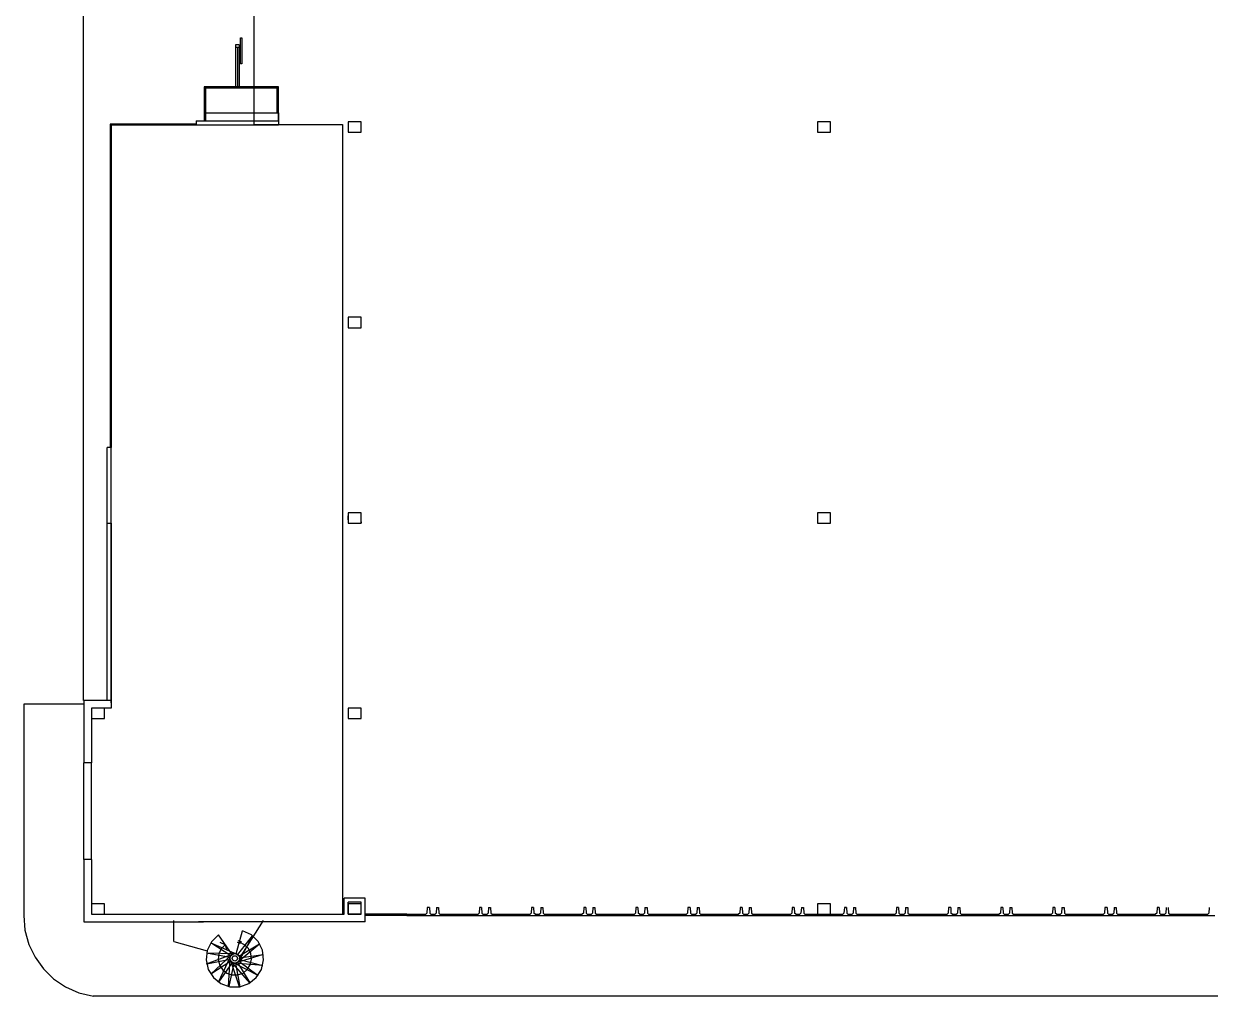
# Model space of a CAD drawing. Header units: metres. Extents: x 2 to 323, y -2 to 254.
# Drawn here: x 64.6 to 110.12, y 34.21 to 71.52 of the extents above; entities that cross this region are included whole.
import ezdxf

# ---------------------------------------------------------------- set-up
doc = ezdxf.new("R2010")
doc.units = ezdxf.units.M
doc.layers.add('REFERENCIA', color=7, linetype='Continuous')

msp = doc.modelspace()

# ---------------------------------------------------------------- linework, layer by layer
at = {"layer": 'REFERENCIA'}
for p, q in [((66.883, 45.561), (66.883, 119.575)), ((72.718, 70.708), (72.718, 69.101)), ((72.868, 70.708), (72.718, 70.708)), ((72.718, 70.708), (72.718, 69.101)), ((72.868, 70.708), (72.718, 70.708)), ((72.868, 70.608), (72.718, 70.608)), ((72.868, 70.608), (72.718, 70.608)), ((72.793, 70.608), (72.793, 69.101)), ((72.793, 70.608), (72.793, 69.101)), ((72.868, 70.708), (72.868, 69.101)), ((72.868, 70.708), (72.868, 69.101)), ((72.718, 69.236), (72.718, 69.101)), ((72.718, 69.236), (72.718, 69.101)), ((72.868, 69.236), (72.868, 69.101)), ((72.868, 69.236), (72.868, 69.101)), ((74.368, 69.101), (71.518, 69.101)), ((74.368, 69.101), (71.518, 69.101)), ((71.518, 69.101), (71.518, 67.801)), ((74.368, 69.101), (71.518, 69.101)), ((74.368, 69.101), (71.518, 69.101)), ((71.518, 69.101), (71.518, 67.801)), ((74.368, 69.101), (71.518, 69.101)), ((74.368, 69.101), (71.518, 69.101)), ((74.368, 69.101), (71.518, 69.101)), ((74.368, 69.101), (71.518, 69.101)), ((71.518, 69.101), (71.518, 67.801)), ((74.368, 69.051), (71.518, 69.051)), ((74.368, 69.051), (71.518, 69.051)), ((74.318, 69.051), (71.518, 69.051)), ((74.318, 69.051), (71.518, 69.051)), ((74.368, 69.051), (71.518, 69.051)), ((74.318, 69.051), (71.568, 69.051)), ((71.568, 69.051), (71.568, 67.801)), ((74.318, 69.051), (71.568, 69.051)), ((71.568, 69.051), (71.568, 67.801)), ((74.318, 69.051), (71.568, 69.051)), ((71.568, 69.051), (71.568, 67.801)), ((72.793, 69.136), (72.793, 69.101)), ((72.793, 69.136), (72.793, 69.101)), ((74.318, 68.101), (74.318, 69.051)), ((74.318, 68.101), (74.318, 69.051)), ((74.318, 68.101), (74.318, 69.051)), ((74.318, 68.101), (74.318, 69.051)), ((74.318, 68.101), (74.318, 69.051)), ((74.318, 68.101), (74.318, 69.051)), ((74.368, 67.801), (74.368, 69.101)), ((74.368, 67.801), (74.368, 69.101)), ((74.368, 67.801), (74.368, 69.101)), ((74.368, 67.801), (74.368, 69.101)), ((74.368, 67.801), (74.368, 69.101)), ((74.368, 67.801), (74.368, 69.101)), ((71.518, 68.101), (74.368, 68.101)), ((71.518, 68.101), (74.368, 68.101)), ((71.568, 68.101), (74.368, 68.101)), ((74.368, 68.101), (74.368, 67.801)), ((74.368, 68.101), (74.368, 67.801)), ((74.368, 68.101), (74.368, 67.801)), ((71.218, 67.801), (74.368, 67.801)), ((71.218, 67.801), (74.368, 67.801)), ((71.218, 67.801), (74.368, 67.801)), ((71.218, 67.801), (71.218, 67.636)), ((74.368, 67.636), (71.218, 67.636)), ((74.368, 67.636), (71.218, 67.636)), ((71.368, 67.636), (71.218, 67.636)), ((74.368, 67.636), (71.218, 67.636)), ((74.368, 67.636), (71.218, 67.636)), ((71.368, 67.636), (71.218, 67.636)), ((74.368, 67.636), (71.218, 67.636)), ((72.868, 67.636), (72.718, 67.636)), ((72.868, 67.636), (72.718, 67.636)), ((73.424, 67.661), (76.824, 67.661)), ((74.368, 67.801), (74.368, 67.636)), ((74.368, 67.801), (74.368, 67.636)), ((74.368, 67.801), (74.368, 67.636)), ((67.796, 52.361), (67.796, 55.261)), ((67.946, 55.261), (67.796, 55.261)), ((67.796, 52.361), (67.796, 55.261)), ((67.946, 55.261), (67.796, 55.261)), ((67.796, 52.361), (67.796, 55.261)), ((67.946, 55.261), (67.796, 55.261)), ((67.796, 52.361), (67.796, 55.261)), ((67.946, 55.261), (67.796, 55.261)), ((67.946, 52.461), (67.946, 55.261)), ((67.946, 52.361), (67.946, 55.261)), ((67.946, 52.461), (67.946, 55.261)), ((67.946, 52.461), (67.946, 55.261)), ((67.796, 52.361), (67.795, 53.161)), ((67.796, 52.361), (67.795, 53.161)), ((67.796, 52.361), (67.795, 53.161)), ((67.796, 52.361), (67.795, 53.161)), ((67.796, 52.361), (67.795, 53.161)), ((67.796, 52.361), (67.795, 53.161)), ((67.796, 52.361), (67.795, 53.161)), ((67.796, 52.361), (67.795, 53.161)), ((67.796, 52.461), (67.796, 53.161)), ((67.796, 52.461), (67.796, 53.161)), ((67.796, 52.461), (67.796, 53.161)), ((67.796, 52.461), (67.796, 53.161)), ((67.796, 52.461), (67.796, 53.161)), ((67.796, 52.461), (67.796, 53.161)), ((67.796, 52.461), (67.796, 53.161)), ((67.796, 52.461), (67.796, 53.161)), ((67.946, 52.461), (67.946, 53.161)), ((67.946, 52.461), (67.946, 53.161)), ((67.946, 52.461), (67.946, 53.161)), ((67.946, 52.461), (67.946, 53.161)), ((67.946, 52.461), (67.946, 53.161)), ((67.946, 52.461), (67.946, 53.161)), ((67.946, 52.461), (67.946, 53.161)), ((67.946, 52.461), (67.946, 53.161)), ((67.946, 52.461), (67.946, 53.161)), ((67.946, 52.461), (67.946, 53.161)), ((67.946, 52.461), (67.946, 53.161)), ((67.946, 52.461), (67.946, 53.161)), ((67.946, 52.461), (67.946, 53.161)), ((67.946, 52.461), (67.946, 53.161)), ((67.946, 52.461), (67.946, 53.161)), ((67.946, 52.461), (67.946, 53.161)), ((67.796, 45.561), (67.796, 52.361)), ((67.796, 45.561), (67.796, 52.361)), ((67.946, 45.561), (67.946, 52.361)), ((67.946, 45.561), (67.946, 52.361)), ((77.046, 52.486), (77.046, 52.636)), ((77.046, 52.486), (77.046, 52.636)), ((77.546, 52.411), (77.546, 52.361)), ((67.946, 45.461), (67.946, 51.35)), ((67.946, 45.461), (67.946, 51.35)), ((66.896, 45.561), (66.896, 43.161)), ((67.896, 45.561), (66.896, 45.561)), ((67.946, 45.561), (66.896, 45.561)), ((66.896, 45.561), (66.896, 43.161)), ((66.896, 45.561), (66.896, 43.161)), ((67.896, 45.561), (66.896, 45.561)), ((67.946, 45.561), (66.896, 45.561)), ((66.896, 45.561), (66.896, 43.161)), ((67.946, 45.561), (67.946, 45.261)), ((67.946, 45.561), (67.946, 45.261)), ((66.896, 45.411), (64.596, 45.411)), ((64.596, 45.411), (64.596, 37.266)), ((67.196, 45.261), (67.196, 43.161)), ((67.896, 45.261), (67.196, 45.261)), ((67.896, 45.261), (67.196, 45.261)), ((67.896, 45.261), (67.196, 45.261)), ((67.946, 45.261), (67.196, 45.261)), ((67.196, 45.261), (67.196, 43.161)), ((67.196, 45.261), (67.196, 43.161)), ((67.896, 45.261), (67.196, 45.261)), ((67.896, 45.261), (67.196, 45.261)), ((67.896, 45.261), (67.196, 45.261)), ((67.946, 45.261), (67.196, 45.261)), ((67.196, 45.261), (67.196, 43.161)), ((66.896, 39.461), (66.896, 43.161)), ((67.196, 43.161), (66.896, 43.161)), ((67.196, 43.161), (66.896, 43.161)), ((67.196, 43.161), (66.896, 43.161)), ((66.896, 39.461), (66.896, 43.161)), ((67.196, 43.161), (66.896, 43.161)), ((67.196, 43.161), (66.896, 43.161)), ((67.196, 43.161), (66.896, 43.161)), ((67.196, 39.461), (67.196, 43.161)), ((67.196, 39.461), (67.196, 43.161)), ((66.896, 39.461), (66.896, 37.061)), ((67.196, 39.461), (66.896, 39.461)), ((66.896, 39.461), (66.896, 37.061)), ((67.196, 39.461), (66.896, 39.461)), ((66.896, 39.461), (66.896, 37.061)), ((67.196, 39.461), (67.196, 37.361)), ((67.196, 39.461), (67.196, 37.361)), ((76.896, 37.361), (76.896, 37.966)), ((77.696, 37.966), (76.896, 37.966)), ((76.896, 37.361), (76.896, 37.966)), ((77.696, 37.966), (76.896, 37.966)), ((77.046, 37.361), (77.046, 37.816)), ((77.546, 37.816), (77.046, 37.816)), ((77.046, 37.361), (77.046, 37.816)), ((77.546, 37.816), (77.046, 37.816)), ((77.696, 37.966), (77.546, 37.966)), ((77.696, 37.966), (77.546, 37.966)), ((77.546, 37.361), (77.546, 37.816)), ((77.546, 37.361), (77.546, 37.816)), ((77.696, 37.061), (77.696, 37.966)), ((77.696, 37.061), (77.696, 37.966)), ((77.696, 37.061), (77.696, 37.966)), ((77.696, 37.061), (77.696, 37.966)), ((67.696, 37.761), (67.196, 37.761)), ((67.196, 37.761), (67.196, 37.361)), ((67.196, 37.361), (76.896, 37.361)), ((67.196, 37.361), (67.796, 37.361)), ((67.196, 37.361), (76.896, 37.361)), ((67.196, 37.361), (67.796, 37.361)), ((67.196, 37.361), (67.696, 37.361)), ((67.696, 37.361), (67.696, 37.761)), ((67.896, 37.361), (71.396, 37.361)), ((67.896, 37.361), (71.396, 37.361)), ((71.396, 37.361), (75.296, 37.361)), ((71.396, 37.361), (75.296, 37.361)), ((77.546, 37.361), (77.046, 37.361)), ((77.546, 37.361), (77.046, 37.361)), ((79.296, 37.361), (77.696, 37.361)), ((79.296, 37.361), (77.696, 37.361)), ((79.296, 37.361), (80.026, 37.361)), ((79.296, 37.311), (79.296, 37.361)), ((79.296, 37.361), (80.026, 37.361)), ((79.296, 37.311), (79.296, 37.361)), ((80.068, 37.401), (80.026, 37.361)), ((80.068, 37.401), (80.026, 37.361)), ((80.081, 37.611), (80.068, 37.401)), ((80.081, 37.611), (80.068, 37.401)), ((80.161, 37.611), (80.081, 37.611)), ((80.161, 37.611), (80.081, 37.611)), ((80.161, 37.611), (80.173, 37.401)), ((80.161, 37.611), (80.173, 37.401)), ((80.216, 37.361), (80.173, 37.401)), ((80.216, 37.361), (80.173, 37.401)), ((80.216, 37.361), (80.296, 37.361)), ((80.216, 37.361), (80.296, 37.361)), ((80.296, 37.311), (80.296, 37.361)), ((80.296, 37.311), (80.296, 37.361)), ((80.296, 37.361), (80.376, 37.361)), ((80.296, 37.311), (80.296, 37.361)), ((80.296, 37.311), (80.296, 37.361)), ((80.296, 37.361), (80.376, 37.361)), ((80.376, 37.361), (80.418, 37.401)), ((80.376, 37.361), (80.418, 37.401)), ((80.431, 37.611), (80.418, 37.401)), ((80.431, 37.611), (80.418, 37.401)), ((80.431, 37.611), (80.511, 37.611)), ((80.431, 37.611), (80.511, 37.611)), ((80.511, 37.611), (80.523, 37.401)), ((80.511, 37.611), (80.523, 37.401)), ((80.523, 37.401), (80.566, 37.361)), ((80.523, 37.401), (80.566, 37.361)), ((80.566, 37.361), (82.026, 37.361)), ((80.566, 37.361), (82.026, 37.361)), ((82.068, 37.401), (82.026, 37.361)), ((82.068, 37.401), (82.026, 37.361)), ((82.081, 37.611), (82.068, 37.401)), ((82.081, 37.611), (82.068, 37.401)), ((82.161, 37.611), (82.081, 37.611)), ((82.161, 37.611), (82.081, 37.611)), ((82.161, 37.611), (82.173, 37.401)), ((82.161, 37.611), (82.173, 37.401)), ((82.216, 37.361), (82.173, 37.401)), ((82.216, 37.361), (82.173, 37.401)), ((82.216, 37.361), (82.296, 37.361)), ((82.216, 37.361), (82.296, 37.361)), ((82.296, 37.311), (82.296, 37.361)), ((82.296, 37.311), (82.296, 37.361)), ((82.296, 37.361), (82.376, 37.361)), ((82.296, 37.311), (82.296, 37.361)), ((82.296, 37.311), (82.296, 37.361)), ((82.296, 37.361), (82.376, 37.361)), ((82.376, 37.361), (82.418, 37.401)), ((82.376, 37.361), (82.418, 37.401)), ((82.431, 37.611), (82.418, 37.401)), ((82.431, 37.611), (82.418, 37.401)), ((82.431, 37.611), (82.511, 37.611)), ((82.431, 37.611), (82.511, 37.611)), ((82.511, 37.611), (82.523, 37.401)), ((82.511, 37.611), (82.523, 37.401)), ((82.523, 37.401), (82.566, 37.361)), ((82.523, 37.401), (82.566, 37.361)), ((82.566, 37.361), (84.026, 37.361)), ((82.566, 37.361), (84.026, 37.361)), ((84.068, 37.401), (84.026, 37.361)), ((84.068, 37.401), (84.026, 37.361)), ((84.081, 37.611), (84.068, 37.401)), ((84.081, 37.611), (84.068, 37.401)), ((84.161, 37.611), (84.081, 37.611)), ((84.161, 37.611), (84.081, 37.611)), ((84.161, 37.611), (84.173, 37.401)), ((84.161, 37.611), (84.173, 37.401)), ((84.216, 37.361), (84.173, 37.401)), ((84.216, 37.361), (84.173, 37.401)), ((84.216, 37.361), (84.296, 37.361)), ((84.216, 37.361), (84.296, 37.361)), ((84.296, 37.311), (84.296, 37.361)), ((84.296, 37.311), (84.296, 37.361)), ((84.296, 37.361), (84.376, 37.361)), ((84.296, 37.311), (84.296, 37.361)), ((84.296, 37.311), (84.296, 37.361)), ((84.296, 37.361), (84.376, 37.361)), ((84.376, 37.361), (84.418, 37.401)), ((84.376, 37.361), (84.418, 37.401)), ((84.431, 37.611), (84.418, 37.401)), ((84.431, 37.611), (84.418, 37.401)), ((84.431, 37.611), (84.511, 37.611)), ((84.431, 37.611), (84.511, 37.611)), ((84.511, 37.611), (84.523, 37.401)), ((84.511, 37.611), (84.523, 37.401)), ((84.523, 37.401), (84.566, 37.361)), ((84.523, 37.401), (84.566, 37.361)), ((84.566, 37.361), (86.026, 37.361)), ((84.566, 37.361), (86.026, 37.361)), ((86.068, 37.401), (86.026, 37.361)), ((86.068, 37.401), (86.026, 37.361)), ((86.081, 37.611), (86.068, 37.401)), ((86.081, 37.611), (86.068, 37.401)), ((86.161, 37.611), (86.081, 37.611)), ((86.161, 37.611), (86.081, 37.611)), ((86.161, 37.611), (86.173, 37.401)), ((86.161, 37.611), (86.173, 37.401)), ((86.216, 37.361), (86.173, 37.401)), ((86.216, 37.361), (86.173, 37.401)), ((86.216, 37.361), (86.296, 37.361)), ((86.216, 37.361), (86.296, 37.361)), ((86.296, 37.311), (86.296, 37.361)), ((86.296, 37.361), (86.376, 37.361)), ((86.296, 37.311), (86.296, 37.361)), ((86.296, 37.311), (86.296, 37.361)), ((86.296, 37.361), (86.376, 37.361)), ((86.296, 37.311), (86.296, 37.361)), ((86.376, 37.361), (86.418, 37.401)), ((86.376, 37.361), (86.418, 37.401)), ((86.431, 37.611), (86.418, 37.401)), ((86.431, 37.611), (86.418, 37.401)), ((86.431, 37.611), (86.511, 37.611)), ((86.431, 37.611), (86.511, 37.611)), ((86.511, 37.611), (86.523, 37.401)), ((86.511, 37.611), (86.523, 37.401)), ((86.523, 37.401), (86.566, 37.361)), ((86.523, 37.401), (86.566, 37.361)), ((86.566, 37.361), (88.026, 37.361)), ((86.566, 37.361), (88.026, 37.361)), ((88.068, 37.401), (88.026, 37.361)), ((88.068, 37.401), (88.026, 37.361)), ((88.081, 37.611), (88.068, 37.401)), ((88.081, 37.611), (88.068, 37.401)), ((88.161, 37.611), (88.081, 37.611)), ((88.161, 37.611), (88.081, 37.611)), ((88.161, 37.611), (88.173, 37.401)), ((88.161, 37.611), (88.173, 37.401)), ((88.216, 37.361), (88.173, 37.401)), ((88.216, 37.361), (88.173, 37.401)), ((88.216, 37.361), (88.296, 37.361)), ((88.216, 37.361), (88.296, 37.361)), ((88.296, 37.311), (88.296, 37.361)), ((88.296, 37.311), (88.296, 37.361)), ((88.296, 37.361), (88.376, 37.361)), ((88.296, 37.311), (88.296, 37.361)), ((88.296, 37.311), (88.296, 37.361)), ((88.296, 37.361), (88.376, 37.361)), ((88.376, 37.361), (88.418, 37.401)), ((88.376, 37.361), (88.418, 37.401)), ((88.431, 37.611), (88.418, 37.401)), ((88.431, 37.611), (88.418, 37.401)), ((88.431, 37.611), (88.511, 37.611)), ((88.431, 37.611), (88.511, 37.611)), ((88.511, 37.611), (88.523, 37.401)), ((88.511, 37.611), (88.523, 37.401)), ((88.523, 37.401), (88.566, 37.361)), ((88.523, 37.401), (88.566, 37.361)), ((88.566, 37.361), (90.026, 37.361)), ((88.566, 37.361), (90.026, 37.361)), ((90.068, 37.401), (90.026, 37.361)), ((90.068, 37.401), (90.026, 37.361)), ((90.081, 37.611), (90.068, 37.401)), ((90.081, 37.611), (90.068, 37.401)), ((90.161, 37.611), (90.081, 37.611)), ((90.161, 37.611), (90.081, 37.611)), ((90.161, 37.611), (90.173, 37.401)), ((90.161, 37.611), (90.173, 37.401)), ((90.216, 37.361), (90.173, 37.401)), ((90.216, 37.361), (90.173, 37.401)), ((90.216, 37.361), (90.296, 37.361)), ((90.216, 37.361), (90.296, 37.361)), ((90.296, 37.311), (90.296, 37.361)), ((90.296, 37.311), (90.296, 37.361)), ((90.296, 37.361), (90.376, 37.361)), ((90.296, 37.311), (90.296, 37.361)), ((90.296, 37.311), (90.296, 37.361)), ((90.296, 37.361), (90.376, 37.361)), ((90.376, 37.361), (90.418, 37.401)), ((90.376, 37.361), (90.418, 37.401)), ((90.431, 37.611), (90.418, 37.401)), ((90.431, 37.611), (90.418, 37.401)), ((90.431, 37.611), (90.511, 37.611)), ((90.431, 37.611), (90.511, 37.611)), ((90.511, 37.611), (90.523, 37.401)), ((90.511, 37.611), (90.523, 37.401)), ((90.523, 37.401), (90.566, 37.361)), ((90.523, 37.401), (90.566, 37.361)), ((90.566, 37.361), (92.026, 37.361)), ((90.566, 37.361), (92.026, 37.361)), ((92.068, 37.401), (92.026, 37.361)), ((92.068, 37.401), (92.026, 37.361)), ((92.081, 37.611), (92.068, 37.401)), ((92.081, 37.611), (92.068, 37.401)), ((92.161, 37.611), (92.081, 37.611)), ((92.161, 37.611), (92.081, 37.611)), ((92.161, 37.611), (92.173, 37.401)), ((92.161, 37.611), (92.173, 37.401)), ((92.216, 37.361), (92.173, 37.401)), ((92.216, 37.361), (92.173, 37.401)), ((92.216, 37.361), (92.296, 37.361)), ((92.216, 37.361), (92.296, 37.361)), ((92.296, 37.311), (92.296, 37.361)), ((92.296, 37.361), (92.376, 37.361)), ((92.296, 37.311), (92.296, 37.361)), ((92.296, 37.311), (92.296, 37.361)), ((92.296, 37.361), (92.376, 37.361)), ((92.296, 37.311), (92.296, 37.361)), ((92.376, 37.361), (92.418, 37.401)), ((92.376, 37.361), (92.418, 37.401)), ((92.431, 37.611), (92.418, 37.401)), ((92.431, 37.611), (92.418, 37.401)), ((92.431, 37.611), (92.511, 37.611)), ((92.431, 37.611), (92.511, 37.611)), ((92.511, 37.611), (92.523, 37.401)), ((92.511, 37.611), (92.523, 37.401)), ((92.523, 37.401), (92.566, 37.361)), ((92.523, 37.401), (92.566, 37.361)), ((92.566, 37.361), (94.026, 37.361)), ((92.566, 37.361), (94.026, 37.361)), ((94.068, 37.401), (94.026, 37.361)), ((94.068, 37.401), (94.026, 37.361)), ((94.081, 37.611), (94.068, 37.401)), ((94.081, 37.611), (94.068, 37.401)), ((94.161, 37.611), (94.081, 37.611)), ((94.161, 37.611), (94.081, 37.611)), ((94.161, 37.611), (94.173, 37.401)), ((94.161, 37.611), (94.173, 37.401)), ((94.216, 37.361), (94.173, 37.401)), ((94.216, 37.361), (94.173, 37.401)), ((94.216, 37.361), (94.296, 37.361)), ((94.216, 37.361), (94.296, 37.361)), ((94.296, 37.311), (94.296, 37.361)), ((94.296, 37.311), (94.296, 37.361)), ((94.296, 37.361), (94.376, 37.361)), ((94.296, 37.311), (94.296, 37.361)), ((94.296, 37.311), (94.296, 37.361)), ((94.296, 37.361), (94.376, 37.361)), ((94.376, 37.361), (94.418, 37.401)), ((94.376, 37.361), (94.418, 37.401)), ((94.431, 37.611), (94.418, 37.401)), ((94.431, 37.611), (94.418, 37.401)), ((94.431, 37.611), (94.511, 37.611)), ((94.431, 37.611), (94.511, 37.611)), ((94.511, 37.611), (94.523, 37.401)), ((94.511, 37.611), (94.523, 37.401)), ((94.523, 37.401), (94.566, 37.361)), ((94.523, 37.401), (94.566, 37.361)), ((94.566, 37.361), (96.026, 37.361)), ((94.566, 37.361), (96.026, 37.361)), ((96.068, 37.401), (96.026, 37.361)), ((96.068, 37.401), (96.026, 37.361)), ((96.081, 37.611), (96.068, 37.401)), ((96.081, 37.611), (96.068, 37.401)), ((96.161, 37.611), (96.081, 37.611)), ((96.161, 37.611), (96.081, 37.611)), ((96.161, 37.611), (96.173, 37.401)), ((96.161, 37.611), (96.173, 37.401)), ((96.216, 37.361), (96.173, 37.401)), ((96.216, 37.361), (96.173, 37.401)), ((96.216, 37.361), (96.296, 37.361)), ((96.216, 37.361), (96.296, 37.361)), ((96.296, 37.311), (96.296, 37.361)), ((96.296, 37.361), (96.376, 37.361)), ((96.296, 37.311), (96.296, 37.361)), ((96.296, 37.311), (96.296, 37.361)), ((96.296, 37.361), (96.376, 37.361)), ((96.296, 37.311), (96.296, 37.361)), ((96.376, 37.361), (96.418, 37.401)), ((96.376, 37.361), (96.418, 37.401)), ((96.431, 37.611), (96.418, 37.401)), ((96.431, 37.611), (96.418, 37.401)), ((96.431, 37.611), (96.511, 37.611)), ((96.431, 37.611), (96.511, 37.611)), ((96.511, 37.611), (96.523, 37.401)), ((96.511, 37.611), (96.523, 37.401)), ((96.523, 37.401), (96.566, 37.361)), ((96.523, 37.401), (96.566, 37.361)), ((96.566, 37.361), (98.026, 37.361)), ((96.566, 37.361), (98.026, 37.361)), ((98.068, 37.401), (98.026, 37.361)), ((98.068, 37.401), (98.026, 37.361)), ((98.081, 37.611), (98.068, 37.401)), ((98.081, 37.611), (98.068, 37.401)), ((98.161, 37.611), (98.081, 37.611)), ((98.161, 37.611), (98.081, 37.611)), ((98.161, 37.611), (98.173, 37.401)), ((98.161, 37.611), (98.173, 37.401)), ((98.216, 37.361), (98.173, 37.401)), ((98.216, 37.361), (98.173, 37.401)), ((98.216, 37.361), (98.296, 37.361)), ((98.216, 37.361), (98.296, 37.361)), ((98.296, 37.311), (98.296, 37.361)), ((98.296, 37.361), (98.376, 37.361)), ((98.296, 37.311), (98.296, 37.361)), ((98.296, 37.311), (98.296, 37.361)), ((98.296, 37.361), (98.376, 37.361)), ((98.296, 37.311), (98.296, 37.361)), ((98.376, 37.361), (98.418, 37.401)), ((98.376, 37.361), (98.418, 37.401)), ((98.431, 37.611), (98.418, 37.401)), ((98.431, 37.611), (98.418, 37.401)), ((98.431, 37.611), (98.511, 37.611)), ((98.431, 37.611), (98.511, 37.611)), ((98.511, 37.611), (98.523, 37.401)), ((98.511, 37.611), (98.523, 37.401)), ((98.523, 37.401), (98.566, 37.361)), ((98.523, 37.401), (98.566, 37.361)), ((98.566, 37.361), (100.026, 37.361)), ((98.566, 37.361), (100.026, 37.361)), ((100.068, 37.401), (100.026, 37.361)), ((100.068, 37.401), (100.026, 37.361)), ((100.081, 37.611), (100.068, 37.401)), ((100.081, 37.611), (100.068, 37.401)), ((100.161, 37.611), (100.081, 37.611)), ((100.161, 37.611), (100.081, 37.611)), ((100.161, 37.611), (100.173, 37.401)), ((100.161, 37.611), (100.173, 37.401)), ((100.216, 37.361), (100.173, 37.401)), ((100.216, 37.361), (100.173, 37.401)), ((100.216, 37.361), (100.296, 37.361)), ((100.216, 37.361), (100.296, 37.361)), ((100.296, 37.311), (100.296, 37.361)), ((100.296, 37.311), (100.296, 37.361)), ((100.296, 37.361), (100.376, 37.361)), ((100.296, 37.311), (100.296, 37.361)), ((100.296, 37.311), (100.296, 37.361)), ((100.296, 37.361), (100.376, 37.361)), ((100.376, 37.361), (100.418, 37.401)), ((100.376, 37.361), (100.418, 37.401)), ((100.431, 37.611), (100.418, 37.401)), ((100.431, 37.611), (100.418, 37.401)), ((100.431, 37.611), (100.511, 37.611)), ((100.431, 37.611), (100.511, 37.611)), ((100.511, 37.611), (100.523, 37.401)), ((100.511, 37.611), (100.523, 37.401)), ((100.523, 37.401), (100.566, 37.361)), ((100.523, 37.401), (100.566, 37.361)), ((100.566, 37.361), (102.026, 37.361)), ((100.566, 37.361), (102.026, 37.361)), ((102.068, 37.401), (102.026, 37.361)), ((102.068, 37.401), (102.026, 37.361)), ((102.081, 37.611), (102.068, 37.401)), ((102.081, 37.611), (102.068, 37.401)), ((102.161, 37.611), (102.081, 37.611)), ((102.161, 37.611), (102.081, 37.611)), ((102.161, 37.611), (102.173, 37.401)), ((102.161, 37.611), (102.173, 37.401)), ((102.216, 37.361), (102.173, 37.401)), ((102.216, 37.361), (102.173, 37.401)), ((102.216, 37.361), (102.296, 37.361)), ((102.216, 37.361), (102.296, 37.361)), ((102.296, 37.311), (102.296, 37.361)), ((102.296, 37.311), (102.296, 37.361)), ((102.296, 37.361), (102.376, 37.361)), ((102.296, 37.311), (102.296, 37.361)), ((102.296, 37.311), (102.296, 37.361)), ((102.296, 37.361), (102.376, 37.361)), ((102.376, 37.361), (102.418, 37.401)), ((102.376, 37.361), (102.418, 37.401)), ((102.431, 37.611), (102.418, 37.401)), ((102.431, 37.611), (102.418, 37.401)), ((102.431, 37.611), (102.511, 37.611)), ((102.431, 37.611), (102.511, 37.611)), ((102.511, 37.611), (102.523, 37.401)), ((102.511, 37.611), (102.523, 37.401)), ((102.523, 37.401), (102.566, 37.361)), ((102.523, 37.401), (102.566, 37.361)), ((102.566, 37.361), (104.026, 37.361)), ((102.566, 37.361), (104.026, 37.361)), ((104.068, 37.401), (104.026, 37.361)), ((104.068, 37.401), (104.026, 37.361)), ((104.081, 37.611), (104.068, 37.401)), ((104.081, 37.611), (104.068, 37.401)), ((104.161, 37.611), (104.081, 37.611)), ((104.161, 37.611), (104.081, 37.611)), ((104.161, 37.611), (104.173, 37.401)), ((104.161, 37.611), (104.173, 37.401)), ((104.216, 37.361), (104.173, 37.401)), ((104.216, 37.361), (104.173, 37.401)), ((104.216, 37.361), (104.296, 37.361)), ((104.216, 37.361), (104.296, 37.361)), ((104.296, 37.311), (104.296, 37.361)), ((104.296, 37.311), (104.296, 37.361)), ((104.296, 37.361), (104.376, 37.361)), ((104.296, 37.311), (104.296, 37.361)), ((104.296, 37.311), (104.296, 37.361)), ((104.296, 37.361), (104.376, 37.361)), ((104.376, 37.361), (104.418, 37.401)), ((104.376, 37.361), (104.418, 37.401)), ((104.431, 37.611), (104.418, 37.401)), ((104.431, 37.611), (104.418, 37.401)), ((104.431, 37.611), (104.511, 37.611)), ((104.431, 37.611), (104.511, 37.611)), ((104.511, 37.611), (104.523, 37.401)), ((104.511, 37.611), (104.523, 37.401)), ((104.523, 37.401), (104.566, 37.361)), ((104.523, 37.401), (104.566, 37.361)), ((104.566, 37.361), (106.026, 37.361)), ((104.566, 37.361), (106.026, 37.361)), ((106.068, 37.401), (106.026, 37.361)), ((106.068, 37.401), (106.026, 37.361)), ((106.081, 37.611), (106.068, 37.401)), ((106.081, 37.611), (106.068, 37.401)), ((106.161, 37.611), (106.081, 37.611)), ((106.161, 37.611), (106.081, 37.611)), ((106.161, 37.611), (106.173, 37.401)), ((106.161, 37.611), (106.173, 37.401)), ((106.216, 37.361), (106.173, 37.401)), ((106.216, 37.361), (106.173, 37.401)), ((106.216, 37.361), (106.296, 37.361)), ((106.216, 37.361), (106.296, 37.361)), ((106.296, 37.311), (106.296, 37.361)), ((106.296, 37.311), (106.296, 37.361)), ((106.296, 37.361), (106.376, 37.361)), ((106.296, 37.311), (106.296, 37.361)), ((106.296, 37.311), (106.296, 37.361)), ((106.296, 37.361), (106.376, 37.361)), ((106.376, 37.361), (106.418, 37.401)), ((106.376, 37.361), (106.418, 37.401)), ((106.431, 37.611), (106.418, 37.401)), ((106.431, 37.611), (106.418, 37.401)), ((106.431, 37.611), (106.511, 37.611)), ((106.431, 37.611), (106.511, 37.611)), ((106.511, 37.611), (106.523, 37.401)), ((106.511, 37.611), (106.523, 37.401)), ((106.523, 37.401), (106.566, 37.361)), ((106.523, 37.401), (106.566, 37.361)), ((106.566, 37.361), (108.026, 37.361)), ((106.566, 37.361), (108.026, 37.361)), ((108.068, 37.401), (108.026, 37.361)), ((108.068, 37.401), (108.026, 37.361)), ((108.081, 37.611), (108.068, 37.401)), ((108.081, 37.611), (108.068, 37.401)), ((108.161, 37.611), (108.081, 37.611)), ((108.161, 37.611), (108.081, 37.611)), ((108.161, 37.611), (108.173, 37.401)), ((108.161, 37.611), (108.173, 37.401)), ((108.216, 37.361), (108.173, 37.401)), ((108.216, 37.361), (108.173, 37.401)), ((108.216, 37.361), (108.296, 37.361)), ((108.216, 37.361), (108.296, 37.361)), ((108.296, 37.311), (108.296, 37.361)), ((108.296, 37.361), (108.376, 37.361)), ((108.296, 37.311), (108.296, 37.361)), ((108.296, 37.311), (108.296, 37.361)), ((108.296, 37.361), (108.376, 37.361)), ((108.296, 37.311), (108.296, 37.361)), ((108.376, 37.361), (108.418, 37.401)), ((108.376, 37.361), (108.418, 37.401)), ((108.431, 37.611), (108.418, 37.401)), ((108.431, 37.611), (108.418, 37.401)), ((108.511, 37.611), (108.523, 37.401)), ((108.511, 37.611), (108.523, 37.401)), ((108.523, 37.401), (108.566, 37.361)), ((108.523, 37.401), (108.566, 37.361)), ((108.566, 37.361), (110.026, 37.361)), ((108.566, 37.361), (110.026, 37.361)), ((110.068, 37.401), (110.026, 37.361)), ((110.068, 37.401), (110.026, 37.361)), ((110.081, 37.611), (110.068, 37.401)), ((110.081, 37.611), (110.068, 37.401)), ((66.896, 37.061), (71.496, 37.061)), ((66.896, 37.061), (71.496, 37.061)), ((66.896, 37.061), (71.496, 37.061)), ((66.896, 37.061), (71.496, 37.061)), ((66.896, 37.061), (71.496, 37.061)), ((70.354, 36.314), (70.354, 37.112)), ((77.696, 37.061), (71.296, 37.061)), ((77.696, 37.061), (71.296, 37.061)), ((77.696, 37.061), (71.296, 37.061)), ((77.696, 37.061), (71.296, 37.061)), ((72.878, 35.661), (73.791, 37.112)), ((79.296, 37.311), (77.696, 37.311)), ((79.296, 37.311), (77.696, 37.311)), ((79.296, 37.311), (80.296, 37.311)), ((79.296, 37.311), (80.296, 37.311)), ((80.296, 37.311), (82.296, 37.311)), ((80.296, 37.311), (82.296, 37.311)), ((82.296, 37.311), (84.296, 37.311)), ((82.296, 37.311), (84.296, 37.311)), ((84.296, 37.311), (86.296, 37.311)), ((84.296, 37.311), (86.296, 37.311)), ((86.296, 37.311), (88.296, 37.311)), ((86.296, 37.311), (88.296, 37.311)), ((88.296, 37.311), (90.296, 37.311)), ((88.296, 37.311), (90.296, 37.311)), ((90.296, 37.311), (92.296, 37.311)), ((90.296, 37.311), (92.296, 37.311)), ((92.296, 37.311), (94.296, 37.311)), ((92.296, 37.311), (94.296, 37.311)), ((94.296, 37.311), (96.296, 37.311)), ((94.296, 37.311), (96.296, 37.311)), ((96.296, 37.311), (98.296, 37.311)), ((96.296, 37.311), (98.296, 37.311)), ((98.296, 37.311), (100.296, 37.311)), ((98.296, 37.311), (100.296, 37.311)), ((100.296, 37.311), (102.296, 37.311)), ((100.296, 37.311), (102.296, 37.311)), ((102.296, 37.311), (104.296, 37.311)), ((102.296, 37.311), (104.296, 37.311)), ((104.296, 37.311), (106.296, 37.311)), ((104.296, 37.311), (106.296, 37.311)), ((106.296, 37.311), (108.296, 37.311)), ((106.296, 37.311), (108.296, 37.311)), ((108.296, 37.311), (110.296, 37.311)), ((108.296, 37.311), (110.296, 37.311)), ((72.591, 35.81), (72.063, 36.564)), ((72.745, 35.837), (72.992, 36.723)), ((72.807, 35.805), (73.369, 36.533)), ((73.371, 36.532), (72.856, 35.574)), ((70.354, 36.314), (71.634, 35.957)), ((72.542, 35.76), (71.77, 36.259)), ((71.771, 36.261), (72.768, 35.828)), ((72.327, 36.187), (72.128, 36.272)), ((72.327, 36.187), (72.372, 35.977)), ((72.923, 36.227), (72.801, 36.272)), ((73.649, 36.214), (72.812, 35.52)), ((72.962, 36.278), (72.821, 36.33)), ((72.853, 35.753), (73.648, 36.216)), ((71.613, 35.869), (72.7, 35.843)), ((72.516, 35.695), (71.613, 35.867)), ((71.614, 35.447), (72.631, 35.831)), ((72.517, 35.625), (71.615, 35.444)), ((71.774, 35.056), (72.572, 35.795)), ((72.543, 35.56), (71.775, 35.054)), ((72.069, 34.753), (72.53, 35.738)), ((72.592, 35.51), (72.071, 34.752)), ((72.457, 34.584), (72.513, 35.67)), ((72.879, 34.574), (72.523, 35.601)), ((73.275, 34.723), (72.558, 35.54)), ((73.787, 35.814), (72.751, 35.487)), ((72.843, 35.553), (73.587, 35.011)), ((72.873, 35.617), (73.765, 35.394)), ((72.876, 35.687), (73.787, 35.816)), ((72.656, 35.482), (72.459, 34.584)), ((73.585, 35.01), (72.614, 35.498)), ((73.765, 35.392), (72.681, 35.479)), ((72.726, 35.481), (72.882, 34.574)), ((72.792, 35.506), (73.277, 34.724)), ((116.107, 34.21), (67.259, 34.21))]:
    msp.add_line(p, q, dxfattribs=at)
for points in [[(76.874, 127.131), (76.874, 82.281), (75.572, 80.191), (73.424, 80.191), (73.424, 67.661), (76.824, 67.661), (76.824, 37.361)], [(71.218, 67.676), (67.906, 67.676), (67.906, 55.261)], [(71.218, 67.636), (67.946, 67.636), (67.946, 55.261)], [(64.596, 37.31), (64.644, 36.738), (64.792, 36.199), (65.03, 35.702), (65.35, 35.257), (65.743, 34.875), (66.199, 34.566), (66.711, 34.341), (67.269, 34.208)], [(72.063, 36.564), (71.797, 36.299), (71.637, 35.97), (71.594, 35.607), (71.676, 35.241), (71.876, 34.923), (72.162, 34.696), (72.506, 34.574), (72.882, 34.574), (73.235, 34.699), (73.52, 34.929), (73.714, 35.238), (73.797, 35.604), (73.752, 35.977), (73.59, 36.305), (73.331, 36.562), (72.992, 36.723)], [(72.327, 36.187), (72.172, 36.033), (72.079, 35.841), (72.054, 35.63), (72.101, 35.417), (72.218, 35.231), (72.384, 35.099), (72.585, 35.028), (72.803, 35.027), (73.01, 35.1), (73.175, 35.234), (73.289, 35.414), (73.337, 35.627), (73.311, 35.844), (73.218, 36.035), (73.067, 36.185), (72.869, 36.279)]]:
    msp.add_lwpolyline(points, dxfattribs=at)
for points in [[(72.917, 70.989), (72.967, 70.989), (72.967, 69.989), (72.917, 69.989), (72.917, 70.989)], [(72.917, 70.989), (72.967, 70.989), (72.967, 69.989), (72.917, 69.989), (72.917, 70.989)], [(77.046, 67.361), (77.546, 67.361), (77.546, 67.761), (77.046, 67.761), (77.046, 67.361)], [(77.046, 67.361), (77.546, 67.361), (77.546, 67.761), (77.046, 67.761), (77.046, 67.361)], [(77.046, 67.361), (77.546, 67.361), (77.546, 67.761), (77.046, 67.761), (77.046, 67.361)], [(77.046, 67.361), (77.546, 67.361), (77.546, 67.761), (77.046, 67.761), (77.046, 67.361)], [(77.046, 67.361), (77.546, 67.361), (77.546, 67.761), (77.046, 67.761), (77.046, 67.361)], [(77.046, 67.361), (77.546, 67.361), (77.546, 67.761), (77.046, 67.761), (77.046, 67.361)], [(95.046, 67.361), (95.546, 67.361), (95.546, 67.761), (95.046, 67.761), (95.046, 67.361)], [(95.046, 67.361), (95.546, 67.361), (95.546, 67.761), (95.046, 67.761), (95.046, 67.361)], [(95.046, 67.361), (95.546, 67.361), (95.546, 67.761), (95.046, 67.761), (95.046, 67.361)], [(95.046, 67.361), (95.546, 67.361), (95.546, 67.761), (95.046, 67.761), (95.046, 67.361)], [(95.046, 67.361), (95.546, 67.361), (95.546, 67.761), (95.046, 67.761), (95.046, 67.361)], [(77.046, 59.861), (77.546, 59.861), (77.546, 60.261), (77.046, 60.261), (77.046, 59.861)], [(77.046, 59.861), (77.546, 59.861), (77.546, 60.261), (77.046, 60.261), (77.046, 59.861)], [(77.046, 59.861), (77.546, 59.861), (77.546, 60.261), (77.046, 60.261), (77.046, 59.861)], [(77.046, 59.861), (77.546, 59.861), (77.546, 60.261), (77.046, 60.261), (77.046, 59.861)], [(77.046, 59.861), (77.546, 59.861), (77.546, 60.261), (77.046, 60.261), (77.046, 59.861)], [(67.796, 52.361), (67.946, 52.361), (67.946, 45.561), (67.796, 45.561), (67.796, 52.361)], [(67.796, 52.361), (67.946, 52.361), (67.946, 45.561), (67.796, 45.561), (67.796, 52.361)], [(77.046, 52.361), (77.546, 52.361), (77.546, 52.761), (77.046, 52.761), (77.046, 52.361)], [(77.046, 52.361), (77.546, 52.361), (77.546, 52.761), (77.046, 52.761), (77.046, 52.361)], [(77.046, 52.361), (77.546, 52.361), (77.546, 52.761), (77.046, 52.761), (77.046, 52.361)], [(77.046, 52.361), (77.546, 52.361), (77.546, 52.761), (77.046, 52.761), (77.046, 52.361)], [(77.046, 52.361), (77.546, 52.361), (77.546, 52.761), (77.046, 52.761), (77.046, 52.361)], [(95.046, 52.361), (95.546, 52.361), (95.546, 52.761), (95.046, 52.761), (95.046, 52.361)], [(95.046, 52.361), (95.546, 52.361), (95.546, 52.761), (95.046, 52.761), (95.046, 52.361)], [(95.046, 52.361), (95.546, 52.361), (95.546, 52.761), (95.046, 52.761), (95.046, 52.361)], [(95.046, 52.361), (95.546, 52.361), (95.546, 52.761), (95.046, 52.761), (95.046, 52.361)], [(95.046, 52.361), (95.546, 52.361), (95.546, 52.761), (95.046, 52.761), (95.046, 52.361)], [(67.196, 44.861), (67.696, 44.861), (67.696, 45.261), (67.196, 45.261), (67.196, 44.861)], [(67.196, 44.861), (67.696, 44.861), (67.696, 45.261), (67.196, 45.261), (67.196, 44.861)], [(67.196, 44.861), (67.696, 44.861), (67.696, 45.261), (67.196, 45.261), (67.196, 44.861)], [(67.196, 44.861), (67.696, 44.861), (67.696, 45.261), (67.196, 45.261), (67.196, 44.861)], [(67.196, 44.861), (67.696, 44.861), (67.696, 45.261), (67.196, 45.261), (67.196, 44.861)], [(77.046, 44.861), (77.546, 44.861), (77.546, 45.264), (77.046, 45.264), (77.046, 44.861)], [(77.046, 44.861), (77.546, 44.861), (77.546, 45.264), (77.046, 45.264), (77.046, 44.861)], [(77.046, 44.864), (77.546, 44.864), (77.546, 45.264), (77.046, 45.264), (77.046, 44.864)], [(77.046, 44.864), (77.546, 44.864), (77.546, 45.264), (77.046, 45.264), (77.046, 44.864)], [(77.046, 44.861), (77.546, 44.861), (77.546, 45.261), (77.046, 45.261), (77.046, 44.861)], [(77.046, 44.861), (77.546, 44.861), (77.546, 45.261), (77.046, 45.261), (77.046, 44.861)], [(77.046, 44.861), (77.546, 44.861), (77.546, 45.261), (77.046, 45.261), (77.046, 44.861)], [(77.046, 44.861), (77.546, 44.861), (77.546, 45.261), (77.046, 45.261), (77.046, 44.861)], [(77.046, 44.861), (77.546, 44.861), (77.546, 45.261), (77.046, 45.261), (77.046, 44.861)], [(77.046, 44.861), (77.546, 44.861), (77.546, 45.261), (77.046, 45.261), (77.046, 44.861)], [(77.046, 44.861), (77.546, 44.861), (77.546, 45.261), (77.046, 45.261), (77.046, 44.861)], [(67.196, 37.361), (67.696, 37.361), (67.696, 37.761), (67.196, 37.761), (67.196, 37.361)], [(67.196, 37.361), (67.696, 37.361), (67.696, 37.761), (67.196, 37.761), (67.196, 37.361)], [(67.196, 37.361), (67.696, 37.361), (67.696, 37.761), (67.196, 37.761), (67.196, 37.361)], [(67.196, 37.361), (67.696, 37.361), (67.696, 37.761), (67.196, 37.761), (67.196, 37.361)], [(67.196, 37.361), (67.696, 37.361), (67.696, 37.761), (67.196, 37.761), (67.196, 37.361)], [(77.046, 37.361), (77.546, 37.361), (77.546, 37.761), (77.046, 37.761), (77.046, 37.361)], [(77.046, 37.361), (77.546, 37.361), (77.546, 37.761), (77.046, 37.761), (77.046, 37.361)], [(77.046, 37.361), (77.546, 37.361), (77.546, 37.761), (77.046, 37.761), (77.046, 37.361)], [(77.046, 37.361), (77.546, 37.361), (77.546, 37.761), (77.046, 37.761), (77.046, 37.361)], [(77.046, 37.361), (77.546, 37.361), (77.546, 37.761), (77.046, 37.761), (77.046, 37.361)], [(77.046, 37.361), (77.546, 37.361), (77.546, 37.761), (77.046, 37.761), (77.046, 37.361)], [(77.046, 37.361), (77.546, 37.361), (77.546, 37.761), (77.046, 37.761), (77.046, 37.361)], [(77.046, 37.361), (77.546, 37.361), (77.546, 37.761), (77.046, 37.761), (77.046, 37.361)], [(77.046, 37.361), (77.546, 37.361), (77.546, 37.761), (77.046, 37.761), (77.046, 37.361)], [(77.046, 37.361), (77.546, 37.361), (77.546, 37.761), (77.046, 37.761), (77.046, 37.361)], [(95.046, 37.361), (95.546, 37.361), (95.546, 37.761), (95.046, 37.761), (95.046, 37.361)], [(95.046, 37.361), (95.546, 37.361), (95.546, 37.761), (95.046, 37.761), (95.046, 37.361)], [(95.046, 37.361), (95.546, 37.361), (95.546, 37.761), (95.046, 37.761), (95.046, 37.361)], [(95.046, 37.361), (95.546, 37.361), (95.546, 37.761), (95.046, 37.761), (95.046, 37.361)], [(95.046, 37.361), (95.546, 37.361), (95.546, 37.761), (95.046, 37.761), (95.046, 37.361)], [(72.878, 35.661), (72.864, 35.59), (72.825, 35.532), (72.767, 35.493), (72.696, 35.478), (72.625, 35.493), (72.567, 35.532), (72.527, 35.59), (72.513, 35.661), (72.527, 35.732), (72.567, 35.79), (72.625, 35.829), (72.696, 35.843), (72.767, 35.829), (72.825, 35.79), (72.864, 35.732), (72.878, 35.661)], [(72.798, 35.661), (72.79, 35.621), (72.768, 35.588), (72.735, 35.566), (72.696, 35.558), (72.656, 35.566), (72.623, 35.588), (72.601, 35.621), (72.593, 35.661), (72.601, 35.701), (72.623, 35.733), (72.656, 35.755), (72.696, 35.763), (72.735, 35.755), (72.768, 35.733), (72.79, 35.701), (72.798, 35.661)]]:
    msp.add_lwpolyline(points, close=True, dxfattribs=at)

doc.saveas('drawing.dxf')
